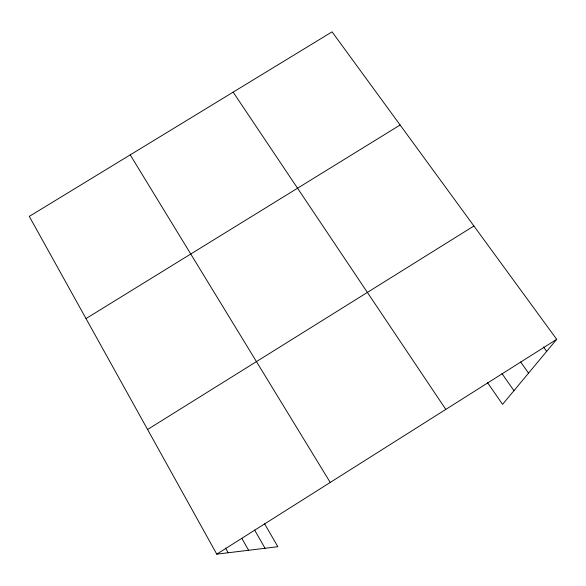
<?xml version="1.0" encoding="UTF-8"?>
<svg xmlns="http://www.w3.org/2000/svg" width="586" height="586" viewBox="0 0 586 586"><rect width="100%" height="100%" fill="white"/><g stroke="black" fill="none" stroke-linecap="round" stroke-linejoin="round"><path stroke-width="0.88" d="M264.564 523.738L277.852 546.716L216.769 554.151L29.3 216.395L332.064 31.849L556.7 339.323L502.561 404.362L487.464 382.563M216.769 554.151L556.7 339.323M147.584 429.494L473.898 225.991M86.017 318.579L400.121 125.001M543.456 346.949L546.665 351.38M520.61 361.95L528.557 373.128M501.931 373.509L513.951 390.672M233.155 92.141L445.8 409.409M130.224 154.88L330.233 482.446M254.602 530.037L265.055 548.276M241.857 538.373L248.611 550.276M225.478 547.991L228.152 552.766"/></g></svg>
